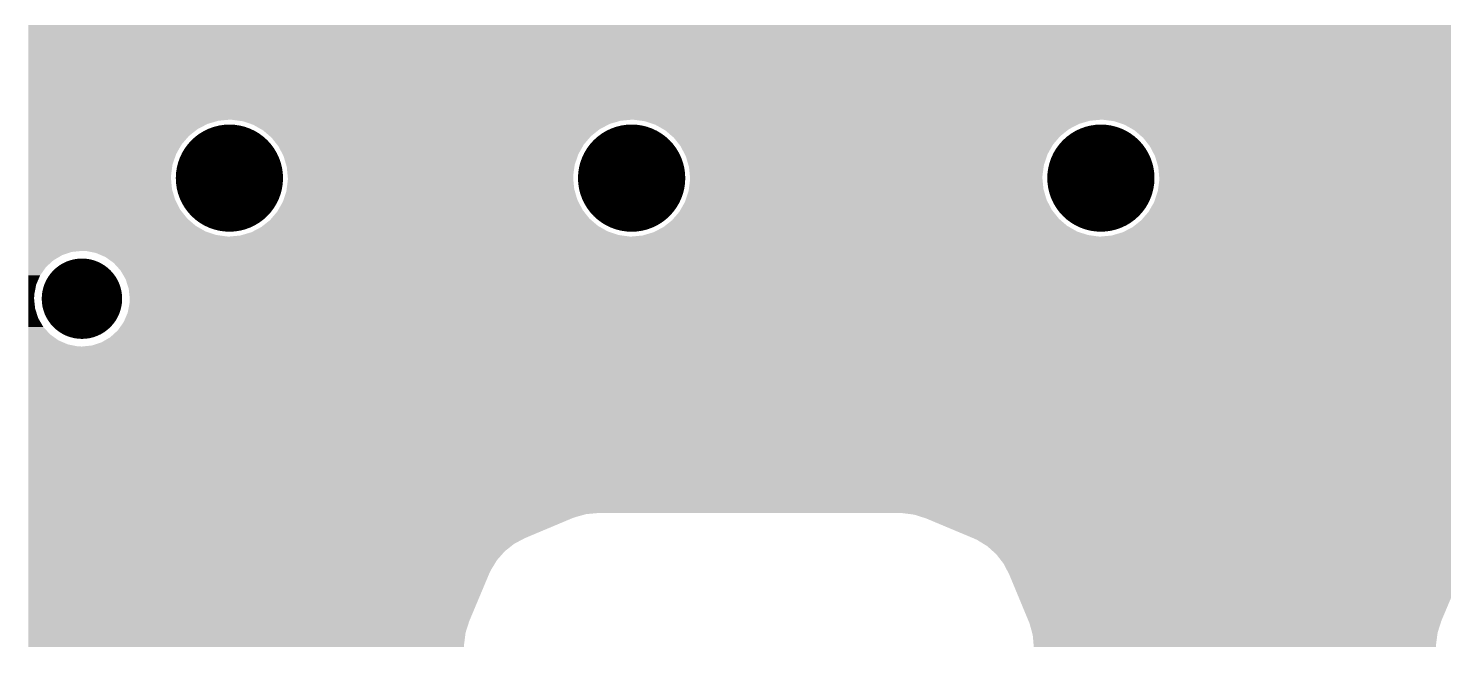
# Model space of a CAD drawing. Extents: x 295 to 953, y 10 to 290.
# Drawn here: x 593.6 to 615.72, y 196.86 to 206.52 of the extents above; entities that cross this region are included whole.
import ezdxf

# ---------------------------------------------------------------- set-up
doc = ezdxf.new("R2010")
doc.units = 0
doc.header["$LTSCALE"] = 5
doc.header["$MEASUREMENT"] = 0
doc.layers.get('0').update_dxf_attribs({"linetype": 'CONTINUOUS', "lineweight": 25})

msp = doc.modelspace()

# ---------------------------------------------------------------- linework, layer by layer
for points, const_width in [([(596.326, 204.175, 1), (597.164, 204.175, 1)], 0.838), ([(602.612, 204.175, 1), (603.451, 204.175, 1)], 0.838), ([(609.947, 204.175, 1), (610.785, 204.175, 1)], 0.838), ([(594.126, 202.289, 1), (594.754, 202.289, 1)], 0.629)]:
    msp.add_lwpolyline(points, format="xyb", close=True, dxfattribs=dict(const_width=const_width))
for points in [[(593.602, 206.495), (593.602, 206.57), (671.135, 206.495), (671.135, 206.57)], [(593.602, 206.478), (593.602, 206.495), (640.069, 206.478), (640.227, 206.495)], [(593.602, 206.429), (593.602, 206.478), (639.919, 206.429), (640.069, 206.478)], [(593.602, 206.349), (593.602, 206.429), (639.783, 206.349), (639.919, 206.429)], [(593.602, 206.242), (593.602, 206.349), (639.666, 206.242), (639.783, 206.349)], [(593.602, 206.113), (593.602, 206.242), (639.574, 206.113), (639.666, 206.242)], [(593.602, 205.968), (593.602, 206.113), (639.512, 205.968), (639.574, 206.113)], [(593.602, 205.813), (593.602, 205.968), (639.481, 205.813), (639.512, 205.968)], [(593.602, 205.747), (593.602, 205.813), (639.478, 205.747), (639.481, 205.813)], [(593.602, 205.59), (593.602, 205.747), (639.495, 205.59), (639.478, 205.747)], [(593.602, 205.439), (593.602, 205.59), (639.545, 205.439), (639.495, 205.59)], [(593.602, 205.303), (593.602, 205.439), (639.625, 205.303), (639.545, 205.439)], [(593.602, 205.186), (593.602, 205.303), (639.731, 205.186), (639.625, 205.303)], [(593.602, 205.095), (593.602, 205.186), (639.86, 205.095), (639.731, 205.186)], [(593.602, 205.089), (593.602, 205.095), (639.874, 205.089), (639.86, 205.095)], [(593.602, 205.072), (593.602, 205.089), (596.571, 205.072), (596.745, 205.089)], [(596.779, 205.088), (596.745, 205.089), (603.025, 205.088), (603.031, 205.089)], [(596.899, 205.072), (596.779, 205.088), (602.857, 205.072), (603.025, 205.088)], [(603.066, 205.088), (603.031, 205.089), (610.359, 205.088), (610.366, 205.089)], [(603.186, 205.072), (603.066, 205.088), (610.192, 205.072), (610.359, 205.088)], [(610.4, 205.088), (610.366, 205.089), (617.693, 205.088), (617.7, 205.089)], [(610.52, 205.072), (610.4, 205.088), (617.526, 205.072), (617.693, 205.088)], [(593.602, 205.023), (593.602, 205.072), (596.403, 205.023), (596.571, 205.072)], [(593.602, 204.942), (593.602, 205.023), (596.248, 204.942), (596.403, 205.023)], [(593.602, 204.833), (593.602, 204.942), (596.111, 204.833), (596.248, 204.942)], [(596.953, 205.065), (596.899, 205.072), (602.833, 205.065), (602.857, 205.072)], [(597.078, 205.023), (596.953, 205.065), (602.69, 205.023), (602.833, 205.065)], [(597.118, 205.009), (597.078, 205.023), (602.664, 205.009), (602.69, 205.023)], [(597.236, 204.942), (597.118, 205.009), (602.535, 204.942), (602.664, 205.009)], [(597.27, 204.923), (597.236, 204.942), (602.51, 204.923), (602.535, 204.942)], [(597.375, 204.833), (597.27, 204.923), (602.398, 204.833), (602.51, 204.923)], [(603.239, 205.065), (603.186, 205.072), (610.167, 205.065), (610.192, 205.072)], [(603.365, 205.023), (603.239, 205.065), (610.024, 205.023), (610.167, 205.065)], [(603.405, 205.009), (603.365, 205.023), (609.998, 205.009), (610.024, 205.023)], [(603.523, 204.942), (603.405, 205.009), (609.869, 204.942), (609.998, 205.009)], [(603.557, 204.923), (603.523, 204.942), (609.845, 204.923), (609.869, 204.942)], [(603.661, 204.833), (603.557, 204.923), (609.732, 204.833), (609.845, 204.923)], [(610.573, 205.065), (610.52, 205.072), (617.502, 205.065), (617.526, 205.072)], [(610.699, 205.023), (610.573, 205.065), (617.358, 205.023), (617.502, 205.065)], [(610.739, 205.009), (610.699, 205.023), (617.332, 205.009), (617.358, 205.023)], [(610.857, 204.942), (610.739, 205.009), (617.203, 204.942), (617.332, 205.009)], [(610.891, 204.923), (610.857, 204.942), (617.179, 204.923), (617.203, 204.942)], [(610.995, 204.833), (610.891, 204.923), (617.066, 204.833), (617.179, 204.923)], [(593.602, 204.701), (593.602, 204.833), (595.997, 204.701), (596.111, 204.833)], [(593.602, 204.549), (593.602, 204.701), (595.911, 204.549), (595.997, 204.701)], [(597.403, 204.809), (597.375, 204.833), (602.377, 204.809), (602.398, 204.833)], [(597.489, 204.701), (597.403, 204.809), (602.284, 204.701), (602.377, 204.809)], [(597.512, 204.672), (597.489, 204.701), (602.268, 204.672), (602.284, 204.701)], [(597.576, 204.549), (597.512, 204.672), (602.198, 204.549), (602.268, 204.672)], [(603.69, 204.809), (603.661, 204.833), (609.711, 204.809), (609.732, 204.833)], [(603.776, 204.701), (603.69, 204.809), (609.618, 204.701), (609.711, 204.809)], [(603.798, 204.672), (603.776, 204.701), (609.602, 204.672), (609.618, 204.701)], [(603.862, 204.549), (603.798, 204.672), (609.532, 204.549), (609.602, 204.672)], [(611.024, 204.809), (610.995, 204.833), (617.045, 204.809), (617.066, 204.833)], [(611.11, 204.701), (611.024, 204.809), (616.952, 204.701), (617.045, 204.809)], [(611.132, 204.672), (611.11, 204.701), (616.936, 204.672), (616.952, 204.701)], [(611.197, 204.549), (611.132, 204.672), (616.866, 204.549), (616.936, 204.672)], [(593.602, 204.383), (593.602, 204.549), (595.855, 204.383), (595.911, 204.549)], [(597.592, 204.517), (597.576, 204.549), (602.187, 204.517), (602.198, 204.549)], [(597.632, 204.383), (597.592, 204.517), (602.142, 204.383), (602.187, 204.517)], [(603.879, 204.517), (603.862, 204.549), (609.521, 204.517), (609.532, 204.549)], [(603.918, 204.383), (603.879, 204.517), (609.476, 204.383), (609.521, 204.517)], [(611.213, 204.517), (611.197, 204.549), (616.855, 204.517), (616.866, 204.549)], [(611.253, 204.383), (611.213, 204.517), (616.81, 204.383), (616.855, 204.517)], [(593.602, 204.21), (593.602, 204.383), (595.832, 204.21), (595.855, 204.383)], [(593.602, 204.175), (593.602, 204.21), (595.831, 204.175), (595.832, 204.21)], [(597.642, 204.349), (597.632, 204.383), (602.137, 204.349), (602.142, 204.383)], [(597.655, 204.21), (597.642, 204.349), (602.118, 204.21), (602.137, 204.349)], [(597.659, 204.175), (597.655, 204.21), (602.118, 204.175), (602.118, 204.21)], [(603.928, 204.349), (603.918, 204.383), (609.471, 204.349), (609.476, 204.383)], [(603.942, 204.21), (603.928, 204.349), (609.453, 204.21), (609.471, 204.349)], [(603.945, 204.175), (603.942, 204.21), (609.452, 204.175), (609.453, 204.21)], [(611.263, 204.349), (611.253, 204.383), (616.806, 204.349), (616.81, 204.383)], [(611.276, 204.21), (611.263, 204.349), (616.787, 204.21), (616.806, 204.349)], [(611.279, 204.175), (611.276, 204.21), (616.786, 204.175), (616.787, 204.21)], [(593.602, 204.001), (593.602, 204.175), (595.848, 204.001), (595.831, 204.175)], [(593.602, 203.834), (593.602, 204.001), (595.898, 203.834), (595.848, 204.001)], [(597.635, 203.968), (597.639, 204.001), (602.145, 203.968), (602.135, 204.001)], [(597.639, 204.001), (597.658, 204.141), (602.135, 204.001), (602.121, 204.141)], [(597.658, 204.141), (597.659, 204.175), (602.121, 204.141), (602.118, 204.175)], [(603.921, 203.968), (603.926, 204.001), (609.479, 203.968), (609.469, 204.001)], [(603.926, 204.001), (603.944, 204.141), (609.469, 204.001), (609.455, 204.141)], [(603.944, 204.141), (603.945, 204.175), (609.455, 204.141), (609.452, 204.175)], [(611.255, 203.968), (611.26, 204.001), (616.813, 203.968), (616.803, 204.001)], [(611.26, 204.001), (611.279, 204.141), (616.803, 204.001), (616.79, 204.141)], [(611.279, 204.141), (611.279, 204.175), (616.79, 204.141), (616.786, 204.175)], [(593.602, 203.679), (593.602, 203.834), (595.978, 203.679), (595.898, 203.834)], [(597.509, 203.679), (597.579, 203.802), (602.265, 203.679), (602.201, 203.802)], [(597.579, 203.802), (597.59, 203.834), (602.201, 203.802), (602.184, 203.834)], [(597.59, 203.834), (597.635, 203.968), (602.184, 203.834), (602.145, 203.968)], [(603.795, 203.679), (603.865, 203.802), (609.599, 203.679), (609.535, 203.802)], [(603.865, 203.802), (603.876, 203.834), (609.535, 203.802), (609.518, 203.834)], [(603.876, 203.834), (603.921, 203.968), (609.518, 203.834), (609.479, 203.968)], [(611.129, 203.679), (611.2, 203.802), (616.933, 203.679), (616.869, 203.802)], [(611.2, 203.802), (611.21, 203.834), (616.869, 203.802), (616.853, 203.834)], [(611.21, 203.834), (611.255, 203.968), (616.853, 203.834), (616.813, 203.968)], [(593.602, 203.542), (593.602, 203.679), (596.087, 203.542), (595.978, 203.679)], [(593.602, 203.428), (593.602, 203.542), (596.22, 203.428), (596.087, 203.542)], [(597.379, 203.517), (597.4, 203.542), (602.402, 203.517), (602.373, 203.542)], [(597.4, 203.542), (597.492, 203.65), (602.373, 203.542), (602.287, 203.65)], [(597.492, 203.65), (597.509, 203.679), (602.287, 203.65), (602.265, 203.679)], [(603.665, 203.517), (603.686, 203.542), (609.736, 203.517), (609.708, 203.542)], [(603.686, 203.542), (603.779, 203.65), (609.708, 203.542), (609.622, 203.65)], [(603.779, 203.65), (603.795, 203.679), (609.622, 203.65), (609.599, 203.679)], [(610.999, 203.517), (611.02, 203.542), (617.07, 203.517), (617.042, 203.542)], [(611.02, 203.542), (611.113, 203.65), (617.042, 203.542), (616.956, 203.65)], [(611.113, 203.65), (611.129, 203.679), (616.956, 203.65), (616.933, 203.679)], [(593.602, 203.341), (593.602, 203.428), (596.372, 203.341), (596.22, 203.428)], [(593.602, 203.286), (593.602, 203.341), (596.537, 203.286), (596.372, 203.341)], [(596.943, 203.286), (597.087, 203.328), (602.824, 203.286), (602.698, 203.328)], [(597.087, 203.328), (597.113, 203.341), (602.698, 203.328), (602.658, 203.341)], [(597.113, 203.341), (597.242, 203.409), (602.658, 203.341), (602.54, 203.409)], [(597.242, 203.409), (597.266, 203.428), (602.54, 203.409), (602.506, 203.428)], [(597.266, 203.428), (597.379, 203.517), (602.506, 203.428), (602.402, 203.517)], [(603.23, 203.286), (603.373, 203.328), (610.158, 203.286), (610.032, 203.328)], [(603.373, 203.328), (603.399, 203.341), (610.032, 203.328), (609.992, 203.341)], [(603.399, 203.341), (603.528, 203.409), (609.992, 203.341), (609.874, 203.409)], [(603.528, 203.409), (603.553, 203.428), (609.874, 203.409), (609.84, 203.428)], [(603.553, 203.428), (603.665, 203.517), (609.84, 203.428), (609.736, 203.517)], [(610.564, 203.286), (610.707, 203.328), (617.492, 203.286), (617.367, 203.328)], [(610.707, 203.328), (610.733, 203.341), (617.367, 203.328), (617.327, 203.341)], [(610.733, 203.341), (610.863, 203.409), (617.327, 203.341), (617.209, 203.409)], [(610.863, 203.409), (610.887, 203.428), (617.209, 203.409), (617.175, 203.428)], [(610.887, 203.428), (610.999, 203.517), (617.175, 203.428), (617.07, 203.517)], [(593.602, 203.262), (593.602, 203.286), (596.711, 203.262), (596.537, 203.286)], [(593.602, 203.193), (593.602, 203.262), (644.72, 203.193), (644.734, 203.262)], [(593.602, 203.262), (593.602, 203.262), (596.745, 203.262), (596.711, 203.262)], [(593.602, 203.128), (593.602, 203.193), (644.717, 203.128), (644.72, 203.193)], [(593.602, 203.037), (593.602, 203.128), (644.727, 203.037), (644.717, 203.128)], [(596.745, 203.262), (596.752, 203.262), (603.031, 203.262), (602.997, 203.262)], [(596.752, 203.262), (596.919, 203.278), (602.997, 203.262), (602.877, 203.278)], [(596.919, 203.278), (596.943, 203.286), (602.877, 203.278), (602.824, 203.286)], [(603.031, 203.262), (603.038, 203.262), (610.366, 203.262), (610.331, 203.262)], [(603.038, 203.262), (603.205, 203.278), (610.331, 203.262), (610.212, 203.278)], [(603.205, 203.278), (603.23, 203.286), (610.212, 203.278), (610.158, 203.286)], [(610.366, 203.262), (610.372, 203.262), (617.7, 203.262), (617.666, 203.262)], [(610.372, 203.262), (610.54, 203.278), (617.666, 203.262), (617.546, 203.278)], [(610.54, 203.278), (610.564, 203.286), (617.546, 203.278), (617.492, 203.286)], [(593.602, 203.021), (593.602, 203.037), (594.283, 203.021), (594.44, 203.037)], [(593.602, 202.971), (593.602, 203.021), (594.132, 202.971), (594.283, 203.021)], [(593.602, 202.891), (593.602, 202.971), (593.996, 202.891), (594.132, 202.971)], [(593.602, 202.785), (593.602, 202.891), (593.879, 202.785), (593.996, 202.891)], [(594.506, 203.035), (594.44, 203.037), (644.727, 203.035), (644.727, 203.037)], [(594.661, 203.004), (594.506, 203.035), (644.73, 203.004), (644.727, 203.035)], [(594.74, 202.97), (594.661, 203.004), (644.734, 202.97), (644.73, 203.004)], [(594.806, 202.942), (594.74, 202.97), (644.743, 202.942), (644.734, 202.97)], [(594.935, 202.85), (594.806, 202.942), (644.774, 202.85), (644.743, 202.942)], [(593.602, 202.656), (593.602, 202.785), (593.788, 202.656), (593.879, 202.785)], [(593.602, 202.51), (593.602, 202.656), (593.725, 202.51), (593.788, 202.656)], [(594.963, 202.82), (594.935, 202.85), (644.783, 202.82), (644.774, 202.85)], [(595.042, 202.733), (594.963, 202.82), (644.834, 202.733), (644.783, 202.82)], [(595.071, 202.684), (595.042, 202.733), (644.863, 202.684), (644.834, 202.733)], [(595.122, 202.597), (595.071, 202.684), (644.943, 202.597), (644.863, 202.684)], [(593.602, 202.355), (593.602, 202.51), (593.695, 202.355), (593.725, 202.51)], [(595.132, 202.567), (595.122, 202.597), (644.97, 202.567), (644.943, 202.597)], [(595.162, 202.475), (595.132, 202.567), (645.099, 202.475), (644.97, 202.567)], [(595.171, 202.447), (595.162, 202.475), (645.166, 202.447), (645.099, 202.475)], [(595.175, 202.413), (595.171, 202.447), (645.244, 202.413), (645.166, 202.447)], [(593.602, 202.289), (593.602, 202.355), (593.692, 202.289), (593.695, 202.355)], [(593.602, 202.132), (593.602, 202.289), (593.709, 202.132), (593.692, 202.289)], [(595.155, 202.068), (595.185, 202.223), (671.135, 202.068), (671.135, 202.223)], [(595.178, 202.382), (595.175, 202.413), (645.399, 202.382), (645.244, 202.413)], [(595.178, 202.379), (595.178, 202.382), (645.465, 202.379), (645.399, 202.382)], [(595.188, 202.289), (595.178, 202.379), (671.135, 202.289), (671.135, 202.379)], [(595.185, 202.223), (595.188, 202.289), (671.135, 202.223), (671.135, 202.289)], [(593.602, 201.982), (593.602, 202.132), (593.758, 201.982), (593.709, 202.132)], [(593.602, 201.845), (593.602, 201.982), (593.838, 201.845), (593.758, 201.982)], [(595.092, 201.923), (595.155, 202.068), (671.135, 201.923), (671.135, 202.068)], [(593.602, 201.729), (593.602, 201.845), (593.945, 201.729), (593.838, 201.845)], [(594.913, 201.714), (594.967, 201.763), (652.492, 201.714), (652.642, 201.763)], [(594.967, 201.763), (594.985, 201.78), (652.642, 201.763), (652.8, 201.78)], [(594.985, 201.78), (595.001, 201.794), (671.135, 201.78), (671.135, 201.794)], [(595.001, 201.794), (595.092, 201.923), (671.135, 201.794), (671.135, 201.923)], [(593.602, 201.637), (593.602, 201.729), (594.074, 201.637), (593.945, 201.729)], [(593.602, 201.575), (593.602, 201.637), (594.219, 201.575), (594.074, 201.637)], [(593.602, 201.544), (593.602, 201.575), (594.374, 201.544), (594.219, 201.575)], [(593.602, 201.541), (593.602, 201.544), (594.44, 201.541), (594.374, 201.544)], [(593.602, 201.527), (593.602, 201.541), (652.239, 201.527), (652.254, 201.541)], [(594.44, 201.541), (594.597, 201.558), (652.254, 201.541), (652.272, 201.558)], [(594.597, 201.558), (594.747, 201.607), (652.272, 201.558), (652.326, 201.607)], [(594.747, 201.607), (594.793, 201.634), (652.326, 201.607), (652.356, 201.634)], [(594.793, 201.634), (594.884, 201.687), (652.356, 201.634), (652.446, 201.687)], [(594.884, 201.687), (594.913, 201.714), (652.446, 201.687), (652.492, 201.714)], [(593.602, 201.398), (593.602, 201.527), (652.147, 201.398), (652.239, 201.527)], [(593.602, 201.253), (593.602, 201.398), (652.085, 201.253), (652.147, 201.398)], [(593.602, 201.098), (593.602, 201.253), (652.054, 201.098), (652.085, 201.253)], [(593.602, 201.032), (593.602, 201.098), (652.051, 201.032), (652.054, 201.098)], [(593.602, 200.875), (593.602, 201.032), (652.068, 200.875), (652.051, 201.032)], [(593.602, 200.725), (593.602, 200.875), (652.118, 200.725), (652.068, 200.875)], [(593.602, 200.588), (593.602, 200.725), (652.198, 200.588), (652.118, 200.725)], [(593.602, 200.471), (593.602, 200.588), (652.304, 200.471), (652.198, 200.588)], [(593.602, 200.38), (593.602, 200.471), (652.433, 200.38), (652.304, 200.471)], [(593.602, 200.317), (593.602, 200.38), (652.579, 200.317), (652.433, 200.38)], [(593.602, 200.287), (593.602, 200.317), (652.734, 200.287), (652.579, 200.317)], [(593.602, 200.284), (593.602, 200.287), (652.8, 200.284), (652.734, 200.287)], [(593.602, 198.937), (593.602, 200.284), (671.135, 198.937), (671.135, 200.284)], [(593.602, 198.92), (593.602, 198.937), (602.321, 198.92), (602.508, 198.937)], [(593.602, 198.87), (593.602, 198.92), (602.141, 198.87), (602.321, 198.92)], [(607.262, 198.936), (607.222, 198.937), (617.691, 198.936), (617.7, 198.937)], [(607.387, 198.92), (607.262, 198.936), (617.513, 198.92), (617.691, 198.936)], [(607.448, 198.912), (607.387, 198.92), (617.485, 198.912), (617.513, 198.92)], [(607.58, 198.87), (607.448, 198.912), (617.333, 198.87), (617.485, 198.912)], [(593.602, 198.855), (593.602, 198.87), (602.101, 198.855), (602.141, 198.87)], [(593.602, 198.545), (593.602, 198.855), (601.364, 198.545), (602.101, 198.855)], [(607.627, 198.856), (607.58, 198.87), (617.296, 198.856), (617.333, 198.87)], [(607.629, 198.855), (607.627, 198.856), (617.294, 198.855), (617.296, 198.856)], [(608.368, 198.545), (607.629, 198.855), (616.558, 198.545), (617.294, 198.855)], [(593.602, 198.457), (593.602, 198.545), (601.198, 198.457), (601.364, 198.545)], [(593.602, 198.341), (593.602, 198.457), (601.051, 198.341), (601.198, 198.457)], [(608.37, 198.545), (608.368, 198.545), (616.556, 198.545), (616.558, 198.545)], [(608.431, 198.517), (608.37, 198.545), (616.504, 198.517), (616.556, 198.545)], [(608.528, 198.457), (608.431, 198.517), (616.391, 198.457), (616.504, 198.517)], [(608.591, 198.419), (608.528, 198.457), (616.342, 198.419), (616.391, 198.457)], [(593.602, 198.201), (593.602, 198.341), (600.927, 198.201), (601.051, 198.341)], [(608.677, 198.341), (608.591, 198.419), (616.244, 198.341), (616.342, 198.419)], [(608.73, 198.294), (608.677, 198.341), (616.202, 198.294), (616.244, 198.341)], [(608.802, 198.201), (608.73, 198.294), (616.119, 198.201), (616.202, 198.294)], [(593.602, 198.041), (593.602, 198.201), (600.83, 198.041), (600.927, 198.201)], [(593.602, 197.985), (593.602, 198.041), (600.804, 197.985), (600.83, 198.041)], [(608.845, 198.146), (608.802, 198.201), (616.086, 198.146), (616.119, 198.201)], [(608.9, 198.041), (608.845, 198.146), (616.022, 198.041), (616.086, 198.146)], [(608.93, 197.985), (608.9, 198.041), (615.997, 197.985), (616.022, 198.041)], [(593.602, 197.247), (593.602, 197.985), (600.494, 197.247), (600.804, 197.985)], [(608.932, 197.98), (608.93, 197.985), (615.995, 197.98), (615.997, 197.985)], [(609.236, 197.247), (608.932, 197.98), (615.686, 197.247), (615.995, 197.98)], [(593.602, 197.069), (593.602, 197.247), (600.437, 197.069), (600.494, 197.247)], [(609.238, 197.243), (609.236, 197.247), (615.685, 197.243), (615.686, 197.247)], [(609.252, 197.208), (609.238, 197.243), (615.674, 197.208), (615.685, 197.243)], [(609.29, 197.069), (609.252, 197.208), (615.63, 197.069), (615.674, 197.208)], [(593.602, 196.883), (593.602, 197.069), (600.413, 196.883), (600.437, 197.069)], [(609.301, 197.028), (609.29, 197.069), (615.624, 197.028), (615.63, 197.069)], [(609.314, 196.883), (609.301, 197.028), (615.605, 196.883), (615.624, 197.028)], [(593.602, 196.841), (593.602, 196.883), (600.412, 196.841), (600.413, 196.883)], [(609.318, 196.841), (609.314, 196.883), (615.604, 196.841), (615.605, 196.883)]]:
    msp.add_solid(points)

doc.saveas('drawing.dxf')
